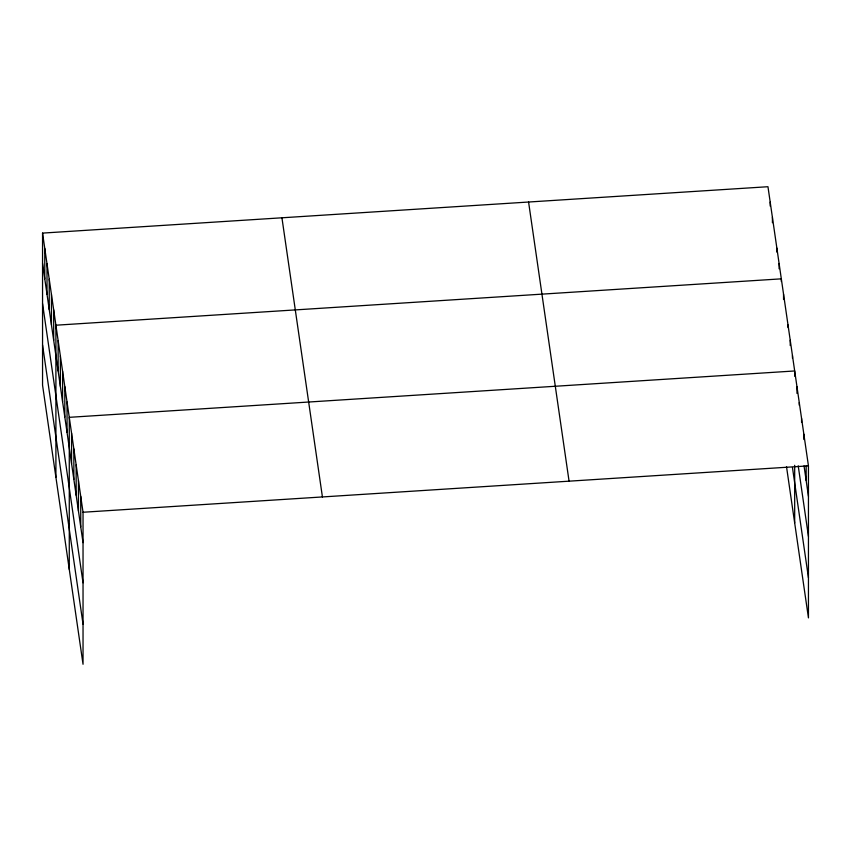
<?xml version="1.0" encoding="UTF-8"?>
<svg xmlns="http://www.w3.org/2000/svg" width="851" height="851" viewBox="0 0 851 851"><rect width="100%" height="100%" fill="white"/><g stroke="black" fill="none" stroke-linecap="round" stroke-linejoin="round"><path stroke-width="1.28" d="M42.55 233.1L83.036 512.249L83.036 664.28L42.55 385.131L42.55 233.1L767.964 186.72L808.45 465.869L808.45 617.9L786.515 466.699M83.036 512.249L808.45 465.869M804.035 465.869L808.45 496.282M798.217 465.848L808.45 536.417M792.462 467.507L808.45 577.765M528.577 202.027L569.064 481.177M281.936 217.792L322.423 496.941M42.55 263.512L83.036 542.661M42.55 303.647L83.036 582.797M42.55 344.995L83.036 624.145M806.152 465.923L806.152 480.464M803.865 434.233L803.865 439.52M801.568 418.415L801.568 422.383M799.27 402.597L799.27 405.236M796.983 386.78L796.983 393.385M794.685 376.248L794.685 370.962L69.271 417.33L69.271 569.372M794.685 465.316L794.685 522.993M792.462 355.601L792.462 358.25M790.228 340.251L790.228 345.538M788.005 324.901L788.005 327.539M783.548 294.191L783.548 299.478M781.324 281.49L781.324 278.841L55.911 325.21L55.911 477.251M779.101 263.491L779.101 268.778M776.867 248.13L776.867 252.098M772.421 217.43L772.421 222.717M770.187 202.07L770.187 206.038M80.739 496.42L80.739 526.843M78.452 480.602L78.452 511.025M76.154 464.784L76.154 495.208M73.856 448.966L73.856 479.39M71.569 433.148L71.569 463.572M67.048 401.98L67.048 432.393M64.814 386.631L64.814 417.043M62.591 371.27L62.591 401.693M60.368 355.92L60.368 386.333M58.134 340.57L58.134 370.983M53.687 309.86L53.687 340.272M51.454 294.51L51.454 324.922M49.23 279.16L49.23 309.573M47.007 263.799L47.007 294.212M44.773 248.449L44.773 278.862"/></g></svg>
